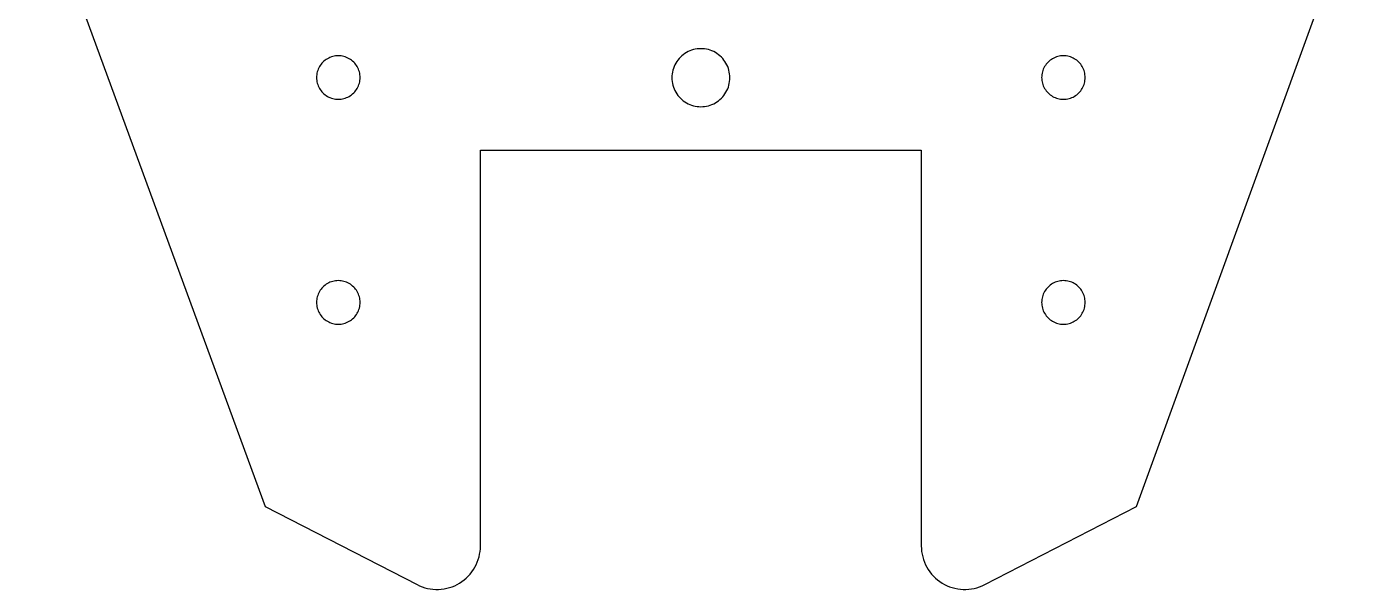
# Model space of a CAD drawing. Extents: x -403 to 403, y -278 to 278.
# Drawn here: x -250.3 to -158.8, y -259.2 to -220.4 of the extents above; entities that cross this region are included whole.
import ezdxf

# ---------------------------------------------------------------- set-up
doc = ezdxf.new("R2010")
doc.units = 0
doc.layers.get('0').update_dxf_attribs({"linetype": 'CONTINUOUS'})

msp = doc.modelspace()

# ---------------------------------------------------------------- linework, layer by layer
for p, q in [((-250.334, -208.624), (-233.879, -253.46)), ((-173.788, -253.46), (-158.834, -212.287)), ((-205.051, -222.311), (-205.152, -222.394)), ((-204.945, -222.234), (-205.051, -222.311)), ((-204.834, -222.165), (-204.945, -222.234)), ((-204.718, -222.103), (-204.834, -222.165)), ((-204.599, -222.049), (-204.718, -222.103)), ((-204.476, -222.003), (-204.599, -222.049)), ((-204.351, -221.965), (-204.476, -222.003)), ((-204.224, -221.936), (-204.351, -221.965)), ((-204.095, -221.914), (-204.224, -221.936)), ((-203.964, -221.902), (-204.095, -221.914)), ((-203.834, -221.897), (-203.964, -221.902)), ((-203.703, -221.902), (-203.834, -221.897)), ((-203.573, -221.914), (-203.703, -221.902)), ((-203.443, -221.936), (-203.573, -221.914)), ((-203.316, -221.965), (-203.443, -221.936)), ((-203.191, -222.003), (-203.316, -221.965)), ((-203.068, -222.049), (-203.191, -222.003)), ((-202.949, -222.103), (-203.068, -222.049)), ((-202.834, -222.165), (-202.949, -222.103)), ((-202.722, -222.234), (-202.834, -222.165)), ((-202.616, -222.311), (-202.722, -222.234)), ((-202.515, -222.394), (-202.616, -222.311)), ((-230.179, -223.224), (-230.219, -223.313)), ((-230.133, -223.137), (-230.179, -223.224)), ((-230.081, -223.054), (-230.133, -223.137)), ((-230.024, -222.974), (-230.081, -223.054)), ((-229.961, -222.898), (-230.024, -222.974)), ((-229.894, -222.827), (-229.961, -222.898)), ((-229.823, -222.76), (-229.894, -222.827)), ((-229.747, -222.697), (-229.823, -222.76)), ((-229.667, -222.64), (-229.747, -222.697)), ((-229.584, -222.588), (-229.667, -222.64)), ((-229.497, -222.542), (-229.584, -222.588)), ((-229.408, -222.502), (-229.497, -222.542)), ((-229.316, -222.467), (-229.408, -222.502)), ((-229.222, -222.439), (-229.316, -222.467)), ((-229.126, -222.416), (-229.222, -222.439)), ((-229.029, -222.4), (-229.126, -222.416)), ((-228.932, -222.391), (-229.029, -222.4)), ((-228.834, -222.387), (-228.932, -222.391)), ((-228.735, -222.391), (-228.834, -222.387)), ((-228.638, -222.4), (-228.735, -222.391)), ((-228.541, -222.416), (-228.638, -222.4)), ((-228.445, -222.439), (-228.541, -222.416)), ((-228.351, -222.467), (-228.445, -222.439)), ((-228.26, -222.502), (-228.351, -222.467)), ((-228.17, -222.542), (-228.26, -222.502)), ((-228.084, -222.588), (-228.17, -222.542)), ((-228, -222.64), (-228.084, -222.588)), ((-227.92, -222.697), (-228, -222.64)), ((-227.845, -222.76), (-227.92, -222.697)), ((-227.773, -222.827), (-227.845, -222.76)), ((-227.706, -222.898), (-227.773, -222.827)), ((-227.644, -222.974), (-227.706, -222.898)), ((-227.586, -223.054), (-227.644, -222.974)), ((-227.535, -223.137), (-227.586, -223.054)), ((-227.488, -223.224), (-227.535, -223.137)), ((-227.448, -223.313), (-227.488, -223.224)), ((-205.727, -223.254), (-205.765, -223.38)), ((-205.681, -223.132), (-205.727, -223.254)), ((-205.627, -223.013), (-205.681, -223.132)), ((-205.566, -222.897), (-205.627, -223.013)), ((-205.497, -222.786), (-205.566, -222.897)), ((-205.42, -222.68), (-205.497, -222.786)), ((-205.337, -222.579), (-205.42, -222.68)), ((-205.248, -222.483), (-205.337, -222.579)), ((-205.152, -222.394), (-205.248, -222.483)), ((-202.419, -222.483), (-202.515, -222.394)), ((-202.33, -222.579), (-202.419, -222.483)), ((-202.247, -222.68), (-202.33, -222.579)), ((-202.171, -222.786), (-202.247, -222.68)), ((-202.102, -222.897), (-202.171, -222.786)), ((-202.04, -223.013), (-202.102, -222.897)), ((-201.986, -223.132), (-202.04, -223.013)), ((-201.94, -223.254), (-201.986, -223.132)), ((-201.902, -223.38), (-201.94, -223.254)), ((-180.179, -223.224), (-180.219, -223.313)), ((-180.133, -223.137), (-180.179, -223.224)), ((-180.081, -223.054), (-180.133, -223.137)), ((-180.024, -222.974), (-180.081, -223.054)), ((-179.961, -222.898), (-180.024, -222.974)), ((-179.894, -222.827), (-179.961, -222.898)), ((-179.823, -222.76), (-179.894, -222.827)), ((-179.747, -222.697), (-179.823, -222.76)), ((-179.667, -222.64), (-179.747, -222.697)), ((-179.584, -222.588), (-179.667, -222.64)), ((-179.497, -222.542), (-179.584, -222.588)), ((-179.408, -222.502), (-179.497, -222.542)), ((-179.316, -222.467), (-179.408, -222.502)), ((-179.222, -222.439), (-179.316, -222.467)), ((-179.126, -222.416), (-179.222, -222.439)), ((-179.029, -222.4), (-179.126, -222.416)), ((-178.932, -222.391), (-179.029, -222.4)), ((-178.834, -222.387), (-178.932, -222.391)), ((-178.735, -222.391), (-178.834, -222.387)), ((-178.638, -222.4), (-178.735, -222.391)), ((-178.541, -222.416), (-178.638, -222.4)), ((-178.445, -222.439), (-178.541, -222.416)), ((-178.351, -222.467), (-178.445, -222.439)), ((-178.26, -222.502), (-178.351, -222.467)), ((-178.17, -222.542), (-178.26, -222.502)), ((-178.084, -222.588), (-178.17, -222.542)), ((-178, -222.64), (-178.084, -222.588)), ((-177.92, -222.697), (-178, -222.64)), ((-177.845, -222.76), (-177.92, -222.697)), ((-177.773, -222.827), (-177.845, -222.76)), ((-177.706, -222.898), (-177.773, -222.827)), ((-177.644, -222.974), (-177.706, -222.898)), ((-177.586, -223.054), (-177.644, -222.974)), ((-177.535, -223.137), (-177.586, -223.054)), ((-177.488, -223.224), (-177.535, -223.137)), ((-177.448, -223.313), (-177.488, -223.224)), ((-230.33, -223.789), (-230.334, -223.887)), ((-230.334, -223.887), (-230.33, -223.986)), ((-230.321, -223.692), (-230.33, -223.789)), ((-230.33, -223.986), (-230.321, -224.083)), ((-230.305, -223.595), (-230.321, -223.692)), ((-230.321, -224.083), (-230.305, -224.18)), ((-230.282, -223.499), (-230.305, -223.595)), ((-230.254, -223.405), (-230.282, -223.499)), ((-230.219, -223.313), (-230.254, -223.405)), ((-227.413, -223.405), (-227.448, -223.313)), ((-227.385, -223.499), (-227.413, -223.405)), ((-227.362, -223.595), (-227.385, -223.499)), ((-227.346, -223.692), (-227.362, -223.595)), ((-227.362, -224.18), (-227.346, -224.083)), ((-227.337, -223.789), (-227.346, -223.692)), ((-227.346, -224.083), (-227.337, -223.986)), ((-227.334, -223.887), (-227.337, -223.789)), ((-227.337, -223.986), (-227.334, -223.887)), ((-205.829, -223.766), (-205.834, -223.897)), ((-205.834, -223.897), (-205.829, -224.028)), ((-205.816, -223.636), (-205.829, -223.766)), ((-205.829, -224.028), (-205.816, -224.158)), ((-205.795, -223.507), (-205.816, -223.636)), ((-205.816, -224.158), (-205.795, -224.287)), ((-205.765, -223.38), (-205.795, -223.507)), ((-201.872, -223.507), (-201.902, -223.38)), ((-201.851, -223.636), (-201.872, -223.507)), ((-201.872, -224.287), (-201.851, -224.158)), ((-201.838, -223.766), (-201.851, -223.636)), ((-201.851, -224.158), (-201.838, -224.028)), ((-201.834, -223.897), (-201.838, -223.766)), ((-201.838, -224.028), (-201.834, -223.897)), ((-180.33, -223.789), (-180.334, -223.887)), ((-180.334, -223.887), (-180.33, -223.986)), ((-180.321, -223.692), (-180.33, -223.789)), ((-180.33, -223.986), (-180.321, -224.083)), ((-180.305, -223.595), (-180.321, -223.692)), ((-180.321, -224.083), (-180.305, -224.18)), ((-180.282, -223.499), (-180.305, -223.595)), ((-180.254, -223.405), (-180.282, -223.499)), ((-180.219, -223.313), (-180.254, -223.405)), ((-177.413, -223.405), (-177.448, -223.313)), ((-177.385, -223.499), (-177.413, -223.405)), ((-177.362, -223.595), (-177.385, -223.499)), ((-177.346, -223.692), (-177.362, -223.595)), ((-177.362, -224.18), (-177.346, -224.083)), ((-177.337, -223.789), (-177.346, -223.692)), ((-177.346, -224.083), (-177.337, -223.986)), ((-177.334, -223.887), (-177.337, -223.789)), ((-177.337, -223.986), (-177.334, -223.887)), ((-230.305, -224.18), (-230.282, -224.276)), ((-230.282, -224.276), (-230.254, -224.37)), ((-230.254, -224.37), (-230.219, -224.461)), ((-230.219, -224.461), (-230.179, -224.551)), ((-230.179, -224.551), (-230.133, -224.637)), ((-230.133, -224.637), (-230.081, -224.721)), ((-230.081, -224.721), (-230.024, -224.801)), ((-230.024, -224.801), (-229.961, -224.876)), ((-229.961, -224.876), (-229.894, -224.948)), ((-229.894, -224.948), (-229.823, -225.015)), ((-229.823, -225.015), (-229.747, -225.077)), ((-229.747, -225.077), (-229.667, -225.135)), ((-228, -225.135), (-227.92, -225.077)), ((-227.92, -225.077), (-227.845, -225.015)), ((-227.845, -225.015), (-227.773, -224.948)), ((-227.773, -224.948), (-227.706, -224.876)), ((-227.706, -224.876), (-227.644, -224.801)), ((-227.644, -224.801), (-227.586, -224.721)), ((-227.586, -224.721), (-227.535, -224.637)), ((-227.535, -224.637), (-227.488, -224.551)), ((-227.488, -224.551), (-227.448, -224.461)), ((-227.448, -224.461), (-227.413, -224.37)), ((-227.413, -224.37), (-227.385, -224.276)), ((-227.385, -224.276), (-227.362, -224.18)), ((-205.795, -224.287), (-205.765, -224.415)), ((-205.765, -224.415), (-205.727, -224.54)), ((-205.727, -224.54), (-205.681, -224.663)), ((-205.681, -224.663), (-205.627, -224.782)), ((-205.627, -224.782), (-205.566, -224.897)), ((-205.566, -224.897), (-205.497, -225.008)), ((-205.497, -225.008), (-205.42, -225.115)), ((-202.247, -225.115), (-202.171, -225.008)), ((-202.171, -225.008), (-202.102, -224.897)), ((-202.102, -224.897), (-202.04, -224.782)), ((-202.04, -224.782), (-201.986, -224.663)), ((-201.986, -224.663), (-201.94, -224.54)), ((-201.94, -224.54), (-201.902, -224.415)), ((-201.902, -224.415), (-201.872, -224.287)), ((-180.305, -224.18), (-180.282, -224.276)), ((-180.282, -224.276), (-180.254, -224.37)), ((-180.254, -224.37), (-180.219, -224.461)), ((-180.219, -224.461), (-180.179, -224.551)), ((-180.179, -224.551), (-180.133, -224.637)), ((-180.133, -224.637), (-180.081, -224.721)), ((-180.081, -224.721), (-180.024, -224.801)), ((-180.024, -224.801), (-179.961, -224.876)), ((-179.961, -224.876), (-179.894, -224.948)), ((-179.894, -224.948), (-179.823, -225.015)), ((-179.823, -225.015), (-179.747, -225.077)), ((-179.747, -225.077), (-179.667, -225.135)), ((-178, -225.135), (-177.92, -225.077)), ((-177.92, -225.077), (-177.845, -225.015)), ((-177.845, -225.015), (-177.773, -224.948)), ((-177.773, -224.948), (-177.706, -224.876)), ((-177.706, -224.876), (-177.644, -224.801)), ((-177.644, -224.801), (-177.586, -224.721)), ((-177.586, -224.721), (-177.535, -224.637)), ((-177.535, -224.637), (-177.488, -224.551)), ((-177.488, -224.551), (-177.448, -224.461)), ((-177.448, -224.461), (-177.413, -224.37)), ((-177.413, -224.37), (-177.385, -224.276)), ((-177.385, -224.276), (-177.362, -224.18)), ((-229.667, -225.135), (-229.584, -225.186)), ((-229.584, -225.186), (-229.497, -225.233)), ((-229.497, -225.233), (-229.408, -225.273)), ((-229.408, -225.273), (-229.316, -225.308)), ((-229.316, -225.308), (-229.222, -225.336)), ((-229.222, -225.336), (-229.126, -225.359)), ((-229.126, -225.359), (-229.029, -225.375)), ((-229.029, -225.375), (-228.932, -225.384)), ((-228.932, -225.384), (-228.834, -225.387)), ((-228.834, -225.387), (-228.735, -225.384)), ((-228.735, -225.384), (-228.638, -225.375)), ((-228.638, -225.375), (-228.541, -225.359)), ((-228.541, -225.359), (-228.445, -225.336)), ((-228.445, -225.336), (-228.351, -225.308)), ((-228.351, -225.308), (-228.26, -225.273)), ((-228.26, -225.273), (-228.17, -225.233)), ((-228.17, -225.233), (-228.084, -225.186)), ((-228.084, -225.186), (-228, -225.135)), ((-205.42, -225.115), (-205.337, -225.216)), ((-205.337, -225.216), (-205.248, -225.311)), ((-205.248, -225.311), (-205.152, -225.401)), ((-205.152, -225.401), (-205.051, -225.484)), ((-205.051, -225.484), (-204.945, -225.56)), ((-204.945, -225.56), (-204.834, -225.629)), ((-204.834, -225.629), (-204.718, -225.691)), ((-204.718, -225.691), (-204.599, -225.745)), ((-204.599, -225.745), (-204.476, -225.791)), ((-204.476, -225.791), (-204.351, -225.829)), ((-204.351, -225.829), (-204.224, -225.859)), ((-204.224, -225.859), (-204.095, -225.88)), ((-204.095, -225.88), (-203.964, -225.893)), ((-203.964, -225.893), (-203.834, -225.897)), ((-203.834, -225.897), (-203.703, -225.893)), ((-203.703, -225.893), (-203.573, -225.88)), ((-203.573, -225.88), (-203.443, -225.859)), ((-203.443, -225.859), (-203.316, -225.829)), ((-203.316, -225.829), (-203.191, -225.791)), ((-203.191, -225.791), (-203.068, -225.745)), ((-203.068, -225.745), (-202.949, -225.691)), ((-202.949, -225.691), (-202.834, -225.629)), ((-202.834, -225.629), (-202.722, -225.56)), ((-202.722, -225.56), (-202.616, -225.484)), ((-202.616, -225.484), (-202.515, -225.401)), ((-202.515, -225.401), (-202.419, -225.311)), ((-202.419, -225.311), (-202.33, -225.216)), ((-202.33, -225.216), (-202.247, -225.115)), ((-179.667, -225.135), (-179.584, -225.186)), ((-179.584, -225.186), (-179.497, -225.233)), ((-179.497, -225.233), (-179.408, -225.273)), ((-179.408, -225.273), (-179.316, -225.308)), ((-179.316, -225.308), (-179.222, -225.336)), ((-179.222, -225.336), (-179.126, -225.359)), ((-179.126, -225.359), (-179.029, -225.375)), ((-179.029, -225.375), (-178.932, -225.384)), ((-178.932, -225.384), (-178.834, -225.387)), ((-178.834, -225.387), (-178.735, -225.384)), ((-178.735, -225.384), (-178.638, -225.375)), ((-178.638, -225.375), (-178.541, -225.359)), ((-178.541, -225.359), (-178.445, -225.336)), ((-178.445, -225.336), (-178.351, -225.308)), ((-178.351, -225.308), (-178.26, -225.273)), ((-178.26, -225.273), (-178.17, -225.233)), ((-178.17, -225.233), (-178.084, -225.186)), ((-178.084, -225.186), (-178, -225.135)), ((-219.034, -228.887), (-188.634, -228.887)), ((-219.034, -256.173), (-219.034, -228.887)), ((-188.634, -228.887), (-188.634, -256.173)), ((-228.932, -237.891), (-229.029, -237.9)), ((-228.834, -237.887), (-228.932, -237.891)), ((-228.735, -237.891), (-228.834, -237.887)), ((-228.638, -237.9), (-228.735, -237.891)), ((-178.932, -237.891), (-179.029, -237.9)), ((-178.834, -237.887), (-178.932, -237.891)), ((-178.735, -237.891), (-178.834, -237.887)), ((-178.638, -237.9), (-178.735, -237.891)), ((-230.219, -238.813), (-230.254, -238.905)), ((-230.179, -238.724), (-230.219, -238.813)), ((-230.133, -238.637), (-230.179, -238.724)), ((-230.081, -238.554), (-230.133, -238.637)), ((-230.024, -238.474), (-230.081, -238.554)), ((-229.961, -238.398), (-230.024, -238.474)), ((-229.894, -238.327), (-229.961, -238.398)), ((-229.823, -238.26), (-229.894, -238.327)), ((-229.747, -238.197), (-229.823, -238.26)), ((-229.667, -238.14), (-229.747, -238.197)), ((-229.584, -238.088), (-229.667, -238.14)), ((-229.497, -238.042), (-229.584, -238.088)), ((-229.408, -238.002), (-229.497, -238.042)), ((-229.316, -237.967), (-229.408, -238.002)), ((-229.222, -237.939), (-229.316, -237.967)), ((-229.126, -237.916), (-229.222, -237.939)), ((-229.029, -237.9), (-229.126, -237.916)), ((-228.541, -237.916), (-228.638, -237.9)), ((-228.445, -237.939), (-228.541, -237.916)), ((-228.351, -237.967), (-228.445, -237.939)), ((-228.26, -238.002), (-228.351, -237.967)), ((-228.17, -238.042), (-228.26, -238.002)), ((-228.084, -238.088), (-228.17, -238.042)), ((-228, -238.14), (-228.084, -238.088)), ((-227.92, -238.197), (-228, -238.14)), ((-227.845, -238.26), (-227.92, -238.197)), ((-227.773, -238.327), (-227.845, -238.26)), ((-227.706, -238.398), (-227.773, -238.327)), ((-227.644, -238.474), (-227.706, -238.398)), ((-227.586, -238.554), (-227.644, -238.474)), ((-227.535, -238.637), (-227.586, -238.554)), ((-227.488, -238.724), (-227.535, -238.637)), ((-227.448, -238.813), (-227.488, -238.724)), ((-227.413, -238.905), (-227.448, -238.813)), ((-180.219, -238.813), (-180.254, -238.905)), ((-180.179, -238.724), (-180.219, -238.813)), ((-180.133, -238.637), (-180.179, -238.724)), ((-180.081, -238.554), (-180.133, -238.637)), ((-180.024, -238.474), (-180.081, -238.554)), ((-179.961, -238.398), (-180.024, -238.474)), ((-179.894, -238.327), (-179.961, -238.398)), ((-179.823, -238.26), (-179.894, -238.327)), ((-179.747, -238.197), (-179.823, -238.26)), ((-179.667, -238.14), (-179.747, -238.197)), ((-179.584, -238.088), (-179.667, -238.14)), ((-179.497, -238.042), (-179.584, -238.088)), ((-179.408, -238.002), (-179.497, -238.042)), ((-179.316, -237.967), (-179.408, -238.002)), ((-179.222, -237.939), (-179.316, -237.967)), ((-179.126, -237.916), (-179.222, -237.939)), ((-179.029, -237.9), (-179.126, -237.916)), ((-178.541, -237.916), (-178.638, -237.9)), ((-178.445, -237.939), (-178.541, -237.916)), ((-178.351, -237.967), (-178.445, -237.939)), ((-178.26, -238.002), (-178.351, -237.967)), ((-178.17, -238.042), (-178.26, -238.002)), ((-178.084, -238.088), (-178.17, -238.042)), ((-178, -238.14), (-178.084, -238.088)), ((-177.92, -238.197), (-178, -238.14)), ((-177.845, -238.26), (-177.92, -238.197)), ((-177.773, -238.327), (-177.845, -238.26)), ((-177.706, -238.398), (-177.773, -238.327)), ((-177.644, -238.474), (-177.706, -238.398)), ((-177.586, -238.554), (-177.644, -238.474)), ((-177.535, -238.637), (-177.586, -238.554)), ((-177.488, -238.724), (-177.535, -238.637)), ((-177.448, -238.813), (-177.488, -238.724)), ((-177.413, -238.905), (-177.448, -238.813)), ((-230.33, -239.289), (-230.334, -239.387)), ((-230.334, -239.387), (-230.33, -239.486)), ((-230.321, -239.192), (-230.33, -239.289)), ((-230.33, -239.486), (-230.321, -239.583)), ((-230.305, -239.095), (-230.321, -239.192)), ((-230.321, -239.583), (-230.305, -239.68)), ((-230.282, -238.999), (-230.305, -239.095)), ((-230.305, -239.68), (-230.282, -239.776)), ((-230.254, -238.905), (-230.282, -238.999)), ((-227.385, -238.999), (-227.413, -238.905)), ((-227.362, -239.095), (-227.385, -238.999)), ((-227.385, -239.776), (-227.362, -239.68)), ((-227.346, -239.192), (-227.362, -239.095)), ((-227.362, -239.68), (-227.346, -239.583)), ((-227.337, -239.289), (-227.346, -239.192)), ((-227.346, -239.583), (-227.337, -239.486)), ((-227.334, -239.387), (-227.337, -239.289)), ((-227.337, -239.486), (-227.334, -239.387)), ((-180.33, -239.289), (-180.334, -239.387)), ((-180.334, -239.387), (-180.33, -239.486)), ((-180.321, -239.192), (-180.33, -239.289)), ((-180.33, -239.486), (-180.321, -239.583)), ((-180.305, -239.095), (-180.321, -239.192)), ((-180.321, -239.583), (-180.305, -239.68)), ((-180.282, -238.999), (-180.305, -239.095)), ((-180.305, -239.68), (-180.282, -239.776)), ((-180.254, -238.905), (-180.282, -238.999)), ((-177.385, -238.999), (-177.413, -238.905)), ((-177.362, -239.095), (-177.385, -238.999)), ((-177.385, -239.776), (-177.362, -239.68)), ((-177.346, -239.192), (-177.362, -239.095)), ((-177.362, -239.68), (-177.346, -239.583)), ((-177.337, -239.289), (-177.346, -239.192)), ((-177.346, -239.583), (-177.337, -239.486)), ((-177.334, -239.387), (-177.337, -239.289)), ((-177.337, -239.486), (-177.334, -239.387)), ((-230.282, -239.776), (-230.254, -239.87)), ((-230.254, -239.87), (-230.219, -239.961)), ((-230.219, -239.961), (-230.179, -240.051)), ((-230.179, -240.051), (-230.133, -240.137)), ((-230.133, -240.137), (-230.081, -240.221)), ((-230.081, -240.221), (-230.024, -240.301)), ((-230.024, -240.301), (-229.961, -240.376)), ((-229.961, -240.376), (-229.894, -240.448)), ((-229.894, -240.448), (-229.823, -240.515)), ((-229.823, -240.515), (-229.747, -240.577)), ((-229.747, -240.577), (-229.667, -240.635)), ((-229.667, -240.635), (-229.584, -240.686)), ((-228.084, -240.686), (-228, -240.635)), ((-228, -240.635), (-227.92, -240.577)), ((-227.92, -240.577), (-227.845, -240.515)), ((-227.845, -240.515), (-227.773, -240.448)), ((-227.773, -240.448), (-227.706, -240.376)), ((-227.706, -240.376), (-227.644, -240.301)), ((-227.644, -240.301), (-227.586, -240.221)), ((-227.586, -240.221), (-227.535, -240.137)), ((-227.535, -240.137), (-227.488, -240.051)), ((-227.488, -240.051), (-227.448, -239.961)), ((-227.448, -239.961), (-227.413, -239.87)), ((-227.413, -239.87), (-227.385, -239.776)), ((-180.282, -239.776), (-180.254, -239.87)), ((-180.254, -239.87), (-180.219, -239.961)), ((-180.219, -239.961), (-180.179, -240.051)), ((-180.179, -240.051), (-180.133, -240.137)), ((-180.133, -240.137), (-180.081, -240.221)), ((-180.081, -240.221), (-180.024, -240.301)), ((-180.024, -240.301), (-179.961, -240.376)), ((-179.961, -240.376), (-179.894, -240.448)), ((-179.894, -240.448), (-179.823, -240.515)), ((-179.823, -240.515), (-179.747, -240.577)), ((-179.747, -240.577), (-179.667, -240.635)), ((-179.667, -240.635), (-179.584, -240.686)), ((-178.084, -240.686), (-178, -240.635)), ((-178, -240.635), (-177.92, -240.577)), ((-177.92, -240.577), (-177.845, -240.515)), ((-177.845, -240.515), (-177.773, -240.448)), ((-177.773, -240.448), (-177.706, -240.376)), ((-177.706, -240.376), (-177.644, -240.301)), ((-177.644, -240.301), (-177.586, -240.221)), ((-177.586, -240.221), (-177.535, -240.137)), ((-177.535, -240.137), (-177.488, -240.051)), ((-177.488, -240.051), (-177.448, -239.961)), ((-177.448, -239.961), (-177.413, -239.87)), ((-177.413, -239.87), (-177.385, -239.776)), ((-229.584, -240.686), (-229.497, -240.733)), ((-229.497, -240.733), (-229.408, -240.773)), ((-229.408, -240.773), (-229.316, -240.808)), ((-229.316, -240.808), (-229.222, -240.836)), ((-229.222, -240.836), (-229.126, -240.859)), ((-229.126, -240.859), (-229.029, -240.875)), ((-229.029, -240.875), (-228.932, -240.884)), ((-228.932, -240.884), (-228.834, -240.887)), ((-228.834, -240.887), (-228.735, -240.884)), ((-228.735, -240.884), (-228.638, -240.875)), ((-228.638, -240.875), (-228.541, -240.859)), ((-228.541, -240.859), (-228.445, -240.836)), ((-228.445, -240.836), (-228.351, -240.808)), ((-228.351, -240.808), (-228.26, -240.773)), ((-228.26, -240.773), (-228.17, -240.733)), ((-228.17, -240.733), (-228.084, -240.686)), ((-179.584, -240.686), (-179.497, -240.733)), ((-179.497, -240.733), (-179.408, -240.773)), ((-179.408, -240.773), (-179.316, -240.808)), ((-179.316, -240.808), (-179.222, -240.836)), ((-179.222, -240.836), (-179.126, -240.859)), ((-179.126, -240.859), (-179.029, -240.875)), ((-179.029, -240.875), (-178.932, -240.884)), ((-178.932, -240.884), (-178.834, -240.887)), ((-178.834, -240.887), (-178.735, -240.884)), ((-178.735, -240.884), (-178.638, -240.875)), ((-178.638, -240.875), (-178.541, -240.859)), ((-178.541, -240.859), (-178.445, -240.836)), ((-178.445, -240.836), (-178.351, -240.808)), ((-178.351, -240.808), (-178.26, -240.773)), ((-178.26, -240.773), (-178.17, -240.733)), ((-178.17, -240.733), (-178.084, -240.686)), ((-233.879, -253.46), (-223.405, -258.842)), ((-184.263, -258.842), (-173.788, -253.46)), ((-219.04, -256.365), (-219.034, -256.173)), ((-188.634, -256.173), (-188.627, -256.365)), ((-219.186, -257.116), (-219.131, -256.932)), ((-219.131, -256.932), (-219.089, -256.745)), ((-219.089, -256.745), (-219.058, -256.556)), ((-219.058, -256.556), (-219.04, -256.365)), ((-188.627, -256.365), (-188.609, -256.556)), ((-188.609, -256.556), (-188.579, -256.745)), ((-188.579, -256.745), (-188.536, -256.932)), ((-188.536, -256.932), (-188.482, -257.116)), ((-219.745, -258.113), (-219.626, -257.963)), ((-219.626, -257.963), (-219.516, -257.806)), ((-219.516, -257.806), (-219.417, -257.641)), ((-219.417, -257.641), (-219.329, -257.471)), ((-219.329, -257.471), (-219.252, -257.296)), ((-219.252, -257.296), (-219.186, -257.116)), ((-188.482, -257.116), (-188.416, -257.296)), ((-188.416, -257.296), (-188.338, -257.471)), ((-188.338, -257.471), (-188.25, -257.641)), ((-188.25, -257.641), (-188.151, -257.806)), ((-188.151, -257.806), (-188.041, -257.963)), ((-188.041, -257.963), (-187.922, -258.113)), ((-223.405, -258.842), (-223.231, -258.924)), ((-223.231, -258.924), (-223.053, -258.995)), ((-220.987, -258.985), (-220.81, -258.912)), ((-220.81, -258.912), (-220.637, -258.829)), ((-220.637, -258.829), (-220.47, -258.734)), ((-220.47, -258.734), (-220.31, -258.629)), ((-220.31, -258.629), (-220.157, -258.514)), ((-220.157, -258.514), (-220.011, -258.389)), ((-220.011, -258.389), (-219.874, -258.255)), ((-219.874, -258.255), (-219.745, -258.113)), ((-187.922, -258.113), (-187.794, -258.255)), ((-187.794, -258.255), (-187.656, -258.389)), ((-187.656, -258.389), (-187.51, -258.514)), ((-187.51, -258.514), (-187.357, -258.629)), ((-187.357, -258.629), (-187.197, -258.734)), ((-187.197, -258.734), (-187.03, -258.829)), ((-187.03, -258.829), (-186.858, -258.912)), ((-186.858, -258.912), (-186.68, -258.985)), ((-184.614, -258.995), (-184.436, -258.924)), ((-184.436, -258.924), (-184.263, -258.842)), ((-223.053, -258.995), (-222.871, -259.054)), ((-222.871, -259.054), (-222.685, -259.102)), ((-222.685, -259.102), (-222.497, -259.137)), ((-222.497, -259.137), (-222.307, -259.161)), ((-222.307, -259.161), (-222.115, -259.172)), ((-222.115, -259.172), (-221.923, -259.171)), ((-221.923, -259.171), (-221.732, -259.158)), ((-221.732, -259.158), (-221.542, -259.133)), ((-221.542, -259.133), (-221.354, -259.095)), ((-221.354, -259.095), (-221.169, -259.046)), ((-221.169, -259.046), (-220.987, -258.985)), ((-186.68, -258.985), (-186.498, -259.046)), ((-186.498, -259.046), (-186.313, -259.095)), ((-186.313, -259.095), (-186.125, -259.133)), ((-186.125, -259.133), (-185.935, -259.158)), ((-185.935, -259.158), (-185.744, -259.171)), ((-185.744, -259.171), (-185.552, -259.172)), ((-185.552, -259.172), (-185.361, -259.161)), ((-185.361, -259.161), (-185.17, -259.137)), ((-185.17, -259.137), (-184.982, -259.102)), ((-184.982, -259.102), (-184.796, -259.054)), ((-184.796, -259.054), (-184.614, -258.995))]:
    msp.add_line(p, q)

doc.saveas('drawing.dxf')
